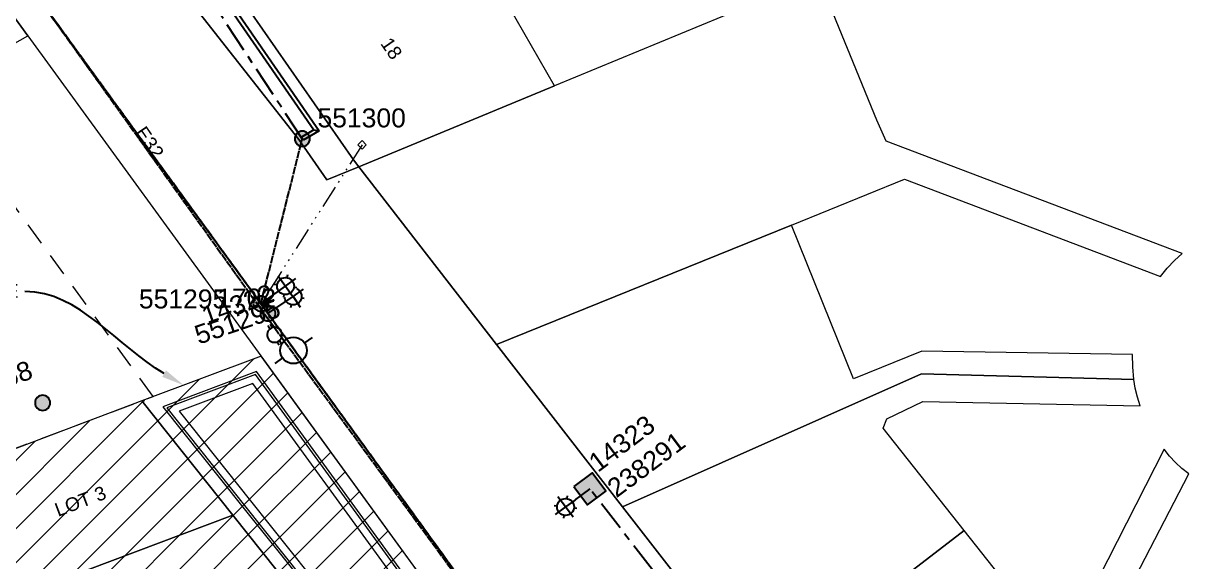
# Model space of a CAD drawing. Header units: metres. Extents: x 310735 to 311241, y 6267063 to 6267603.
# Drawn here: x 311063.8 to 311217.5, y 6267348 to 6267419 of the extents above; entities that cross this region are included whole.
import ezdxf
from ezdxf import colors
from ezdxf.entities.mleader import LeaderData, LeaderLine
from ezdxf.enums import TextEntityAlignment as Align
from ezdxf.math import Vec2, Vec3

# ---------------------------------------------------------------- set-up
doc = ezdxf.new("R2010")
doc.units = ezdxf.units.M
for name, pattern in [('Cable Exist OH', [1, 1, 0]), ('Cable Exist UG', [7, 4, -1, 1, -1]), ('Dash', [5, 3, -2]), ('PHANTOMX2', [6.6, 3, -0.75, 0.2, -0.75, 0.2, -0.75, 0.2, -0.75])]:
    doc.linetypes.add(name, pattern=pattern)
doc.layers.get('0').update_dxf_attribs({"color": 6})
for name, color, linetype, lineweight in [('_User Miscellaneous1', 30, 'Continuous', 13), ('Cadastre Developer_SP_EXT', 98, 'Continuous', 15), ('Cadastre Developer_SP_NEW', 92, 'Continuous', 15), ('Cadastre Land Parcels_SP_EXT', 118, 'Continuous', 15), ('Cadastre Roads_SP_EXT', 218, 'Continuous', 15), ('Mains_HV_EXT', 13, 'Continuous', 25), ('Mains_LV_EXT', 163, 'Continuous', 25), ('Mains_SL_EXT', 131, 'Continuous', 25), ('Services_SP_EXT', 42, 'PHANTOMX2', 20)]:
    doc.layers.add(name, color=color, linetype=linetype, lineweight=lineweight)
doc.layers.add('_User Miscellaneous12', color=252, linetype='Continuous', lineweight=13, plot=False, transparency=0.5)
for name, color, linetype in [('Duct_SP_EXT', 30, 'Continuous'), ('Equip_SP_HV_EXT', 7, 'Continuous'), ('Equip_SP_LV_EXT', 7, 'Continuous'), ('Equip_SP_SL_EXT', 7, 'Continuous'), ('Equip_SP_SL_MOD', 3, 'Continuous'), ('Notes_SP_MISC', 7, 'Continuous'), ('SupportsOH_SP_TR_HV_LV_SL_EXT', 7, 'Continuous'), ('SupportsOH_SP_TR_HV_LV_SL_MOD', 3, 'Continuous'), ('SupportsUG_SP_LV_SL_EXT', 7, 'Continuous')]:
    doc.layers.add(name, color=color, linetype=linetype)
doc.styles.add('COLUMN_LABEL', font='arial.ttf', dxfattribs={"height": 2})
doc.styles.add('HVSW_LABEL', font='arial.ttf', dxfattribs={"height": 3.5})
doc.styles.add('iecARIAL', font='arial.ttf', dxfattribs={"height": 2})
doc.styles.add('POLE_LABEL', font='arial.ttf', dxfattribs={"height": 2})
doc.styles.add('SL_LABEL', font='arial.ttf', dxfattribs={"height": 2})
doc.styles.get("Standard").update_dxf_attribs({"font": 'arial.ttf'})

# ---------------------------------------------------------------- blocks, each defined once
blk = doc.blocks.new('POLE_EXT')
blk.add_hatch(color=256).paths.add_polyline_path([(-1, 0, 1), (1, 0, 1)])
blk.add_lwpolyline([(-1, 0, 1), (1, 0, 1)], format="xyb", close=True)
at = {"flags": 8}
blk.add_attdef('pNumber', text='', height=2, dxfattribs=at).set_placement((2.5, 2.5), align=Align.MIDDLE_CENTER)
at = {"style": 'POLE_LABEL', "flags": 9}
for tag, p in [('STRUCTURE_PLANT_NUMBER', (1.35, 0.03)), ('STREET_CODE', (1.35, -0.2))]:
    blk.add_attdef(tag, text='', height=0.2, dxfattribs=at).set_placement(p, align=Align.MIDDLE_LEFT)
at = {"flags": 9}
for tag, p in [('OWNED_BY', (1.35, -0.4)), ('SPECIAL_USE', (1.35, -0.8)), ('STATE', (1.35, -1)), ('cLV', (1.35, -1.4)), ('hDepth', (1.35, -1.6)), ('PARENT', (1.35, -0.6)), ('USAGE', (1.35, -1.2)), ('hDia', (1.35, -1.8)), ('cHV', (1.35, -2)), ('LBRACKET', (1.35, -2.2)), ('LExisting', (1.35, -2.4)), ('LANTNUMBER', (1.35, -2.6)), ('LOther', (1.35, -2.8)), ('LRemove', (1.35, -3)), ('cLinedev', (1.35, -3.4)), ('pExisting', (1.35, -3.8)), ('pFooting', (1.35, -4.4)), ('pNew', (1.35, -4.6)), ('LEGEND', (1.35, -3.2)), ('LOCATION', (1.35, -3.6)), ('PFNUMBER', (1.35, -4)), ('NEWPFNUMBER', (1.35, -4.2)), ('pRelocate', (1.35, -5)), ('pRemove', (1.35, -5.2)), ('pReplace', (1.35, -5.4)), ('pStay', (1.35, -5.6)), ('pType', (1.35, -5.8)), ('cspan', (1.35, -6)), ('STREETNAME', (1.35, -6.2)), ('SUBURB', (1.35, -6.4)), ('OPERATED_BY', (1.36, -7.01)), ('NOTES', (1.35, -6.6)), ('MAINTAINED_BY', (1.36, -6.81))]:
    blk.add_attdef(tag, text='', height=0.2, dxfattribs=at).set_placement(p, align=Align.MIDDLE_LEFT)
at = {"flags": 1}
blk.add_attdef('Z', (1.35, -7.33), '', height=0.2, dxfattribs=at)
blk = doc.blocks.new('*U351')
at = {"width": 0.9}
blk.add_attdef('LNUMBER', text='', height=1, rotation=34.0688, dxfattribs=at).set_placement((6.36, 3.09), align=Align.MIDDLE_LEFT)
at = {"flags": 9}
for tag, p in [('LRATECODE', (-7.4, 0)), ('LOUTREACHVOCAB', (-7.2, 0)), ('LOUTREACH', (-7, 0)), ('LANTNUMBER', (-6.6, 0)), ('LNEW', (-6.4, 0)), ('LMASTVOCAB', (-6.2, 0)), ('LMAST', (-6, 0)), ('LLAMPVOCAB', (-5.8, 0)), ('LLAMP', (-5.6, 0)), ('LEXIST', (-5.4, 0)), ('LCHARGE3PERCENT', (-5.2, 0)), ('LCHARGE3', (-5, 0)), ('LCHARGE2PERCENT', (-4.8, 0)), ('LCHARGE2', (-4.6, 0)), ('LCHARGE1PERCENT', (-4.4, 0)), ('LCHARGE1', (-4.2, 0)), ('LCATEGORY', (-4, 0)), ('LBRACKETVOCAB', (-3.8, 0)), ('LBRACKET', (-3.6, 0)), ('LKINGHEIGHT', (-3.4, 0)), ('CREPLACE', (-3.2, 0)), ('CREMOVE', (-3, 0)), ('CNUMBER', (-2.8, 0)), ('CNEW', (-2.6, 0)), ('CEXIST', (-2.4, 0)), ('USAGE', (-2.2, 0)), ('STATE', (-2, 0)), ('OWNED_BY', (-1.8, 0)), ('ORIENTATION', (-1.6, 0)), ('OPERATING_VOLTAGE', (-1.4, 0)), ('NO_PHASES', (-1.2, 0)), ('LANTERN_TYPE', (-1, 0)), ('LANTERN_PURPOSE', (-0.8, 0)), ('CONTROL_TYPE', (-0.6, 0)), ('CONSTRUCTED_VOLTAGE', (-0.4, 0))]:
    blk.add_attdef(tag, text='', height=0.001, rotation=270, dxfattribs=at).set_placement(p, align=Align.MIDDLE_LEFT)
at = {"style": 'SL_LABEL', "flags": 9}
blk.add_attdef('STREET_CODE', text='', height=0.001, rotation=270, dxfattribs=at).set_placement((0, 0), align=Align.MIDDLE_LEFT)
at = {"flags": 1}
blk.add_attdef('Z', (0, 0), '', height=0.001, rotation=270, dxfattribs=at)
at = {"flags": 9}
for tag, p in [('LREMOVE', (0, -7.6)), ('LREPLACE', (0, -7.8)), ('LTYPE', (0, -8)), ('LTYPEVOCAB', (0, -8.2)), ('LEGEND', (0, -8.4)), ('SUBURB', (0, -8.6)), ('STREETNAME', (0, -8.8)), ('LOCATION', (0, -9)), ('NOTES', (0, -9.2)), ('MAINTAINED_BY', (0, -9.86))]:
    blk.add_attdef(tag, text='', height=0.001, dxfattribs=at).set_placement(p, align=Align.MIDDLE_LEFT)
blk.add_attdef('OPERATED_BY', (0, -9.61), '', height=0.001, dxfattribs=at)
blk.add_wipeout([(4.71, 3.19), (4.79, 1.96), (4.26, 0.84), (3.03, 0.77), (1.92, 1.3), (1.84, 2.53), (2.37, 3.64), (3.6, 3.71)])
for p, q in [((2.37, 3.64), (3.31, 2.24)), ((3.31, 2.24), (4.71, 3.19)), ((3.6, 3.71), (3.53, 3.35)), ((0, 0), (3.31, 2.24)), ((1.84, 2.53), (2.21, 2.45)), ((3.31, 2.24), (4.26, 0.84)), ((4.79, 1.96), (4.42, 2.03)), ((3.03, 0.77), (3.1, 1.14))]:
    blk.add_line(p, q)
blk.add_circle((3.31, 2.24), 1.12)
blk = doc.blocks.new('COLUMN_EXT')
blk.add_hatch(color=256).paths.add_polyline_path([(1.5, -1.5), (1.5, 1.5), (-1.5, 1.5), (-1.5, -1.5)])
blk.add_lwpolyline([(1.5, 1.5), (-1.5, 1.5), (-1.5, -1.5), (1.5, -1.5)], close=True)
at = {"flags": 9}
for tag, p in [('STREETNAME', (-1.81, 1.6)), ('SUBURB', (-1.81, 1.8)), ('NOTES', (-1.81, 2)), ('COLUMN_TYPE', (-1.81, 0.4)), ('OWNED_BY', (-1.81, 0.6)), ('LOCATION', (-1.81, 1.4)), ('LEGEND', (-1.81, 1.2)), ('USAGE', (-1.81, 1)), ('STATE', (-1.81, 0.8))]:
    blk.add_attdef(tag, text='', height=0.2, rotation=180, dxfattribs=at).set_placement(p, align=Align.MIDDLE_LEFT)
at = {"flags": 1}
blk.add_attdef('Z', (-1.81, 2.35), '', height=0.2, rotation=180, dxfattribs=at)
at = {"flags": 9}
for tag, style, p in [('STRUCTURE_PLANT_NUMBER', 'POLE_LABEL', (-1.81, -0.03)), ('STREET_CODE', 'COLUMN_LABEL', (-1.81, 0.2))]:
    blk.add_attdef(tag, text='', height=0.2, rotation=180, dxfattribs=dict(at, style=style)).set_placement(p, align=Align.MIDDLE_LEFT)
at = {"style": 'COLUMN_LABEL', "width": 0.9, "flags": 8}
blk.add_attdef('ASSET_NUM', text='', height=2, rotation=270, dxfattribs=at).set_placement((2, -4), align=Align.MIDDLE_LEFT)
blk = doc.blocks.new('LV_OH_LINKS_OPEN_EXT')
for p, q in [((-0.17, 4.97), (-0.17, 5.46)), ((0.17, 4.97), (0.17, 5.46)), ((-0.17, 3), (-0.17, 2.5)), ((0.17, 3), (0.17, 2.5))]:
    blk.add_line(p, q)
blk.add_lwpolyline([(0, 2.99, 1), (0, 4.98, 1)], format="xyb", close=True)
at = {"flags": 9}
for tag, p in [('ACTUAL_STATUS', (0, 0)), ('CONSTRUCTED_VOLTAGE', (0, -0.2)), ('OPERATING_VOLTAGE', (0, -0.6)), ('ORIENTATION', (0, -0.8)), ('OWNED_BY', (0, -1)), ('STATE', (0, -1.2)), ('SWITCH_TYPE', (0, -1.4)), ('NO_PHASES', (0, -0.4)), ('USAGE', (0, -1.6)), ('LEGEND', (0, -1.8)), ('NOTES', (0, -2))]:
    blk.add_attdef(tag, text='', height=0.2, dxfattribs=at).set_placement(p, align=Align.MIDDLE_LEFT)
at = {"flags": 1}
blk.add_attdef('Z', (0, 0), '', height=0.2, dxfattribs=at)
blk = doc.blocks.new('*U484')
at = {"width": 0.9}
blk.add_attdef('LNUMBER', text='', height=1, rotation=35.6854, dxfattribs=at).set_placement((6.27, 3.27), align=Align.MIDDLE_LEFT)
at = {"flags": 9}
for tag, p in [('LRATECODE', (-7.4, 0)), ('LOUTREACHVOCAB', (-7.2, 0)), ('LOUTREACH', (-7, 0)), ('LANTNUMBER', (-6.6, 0)), ('LNEW', (-6.4, 0)), ('LMASTVOCAB', (-6.2, 0)), ('LMAST', (-6, 0)), ('LLAMPVOCAB', (-5.8, 0)), ('LLAMP', (-5.6, 0)), ('LEXIST', (-5.4, 0)), ('LCHARGE3PERCENT', (-5.2, 0)), ('LCHARGE3', (-5, 0)), ('LCHARGE2PERCENT', (-4.8, 0)), ('LCHARGE2', (-4.6, 0)), ('LCHARGE1PERCENT', (-4.4, 0)), ('LCHARGE1', (-4.2, 0)), ('LCATEGORY', (-4, 0)), ('LBRACKETVOCAB', (-3.8, 0)), ('LBRACKET', (-3.6, 0)), ('LKINGHEIGHT', (-3.4, 0)), ('CREPLACE', (-3.2, 0)), ('CREMOVE', (-3, 0)), ('CNUMBER', (-2.8, 0)), ('CNEW', (-2.6, 0)), ('CEXIST', (-2.4, 0)), ('USAGE', (-2.2, 0)), ('STATE', (-2, 0)), ('OWNED_BY', (-1.8, 0)), ('ORIENTATION', (-1.6, 0)), ('OPERATING_VOLTAGE', (-1.4, 0)), ('NO_PHASES', (-1.2, 0)), ('LANTERN_TYPE', (-1, 0)), ('LANTERN_PURPOSE', (-0.8, 0)), ('CONTROL_TYPE', (-0.6, 0)), ('CONSTRUCTED_VOLTAGE', (-0.4, 0))]:
    blk.add_attdef(tag, text='', height=0.001, rotation=270, dxfattribs=at).set_placement(p, align=Align.MIDDLE_LEFT)
at = {"style": 'SL_LABEL', "flags": 9}
blk.add_attdef('STREET_CODE', text='', height=0.001, rotation=270, dxfattribs=at).set_placement((0, 0), align=Align.MIDDLE_LEFT)
at = {"flags": 1}
blk.add_attdef('Z', (0, 0), '', height=0.001, rotation=270, dxfattribs=at)
at = {"flags": 9}
for tag, p in [('LREMOVE', (0, -7.6)), ('LREPLACE', (0, -7.8)), ('LTYPE', (0, -8)), ('LTYPEVOCAB', (0, -8.2)), ('LEGEND', (0, -8.4)), ('SUBURB', (0, -8.6)), ('STREETNAME', (0, -8.8)), ('LOCATION', (0, -9)), ('NOTES', (0, -9.2)), ('MAINTAINED_BY', (0, -9.86))]:
    blk.add_attdef(tag, text='', height=0.001, dxfattribs=at).set_placement(p, align=Align.MIDDLE_LEFT)
blk.add_attdef('OPERATED_BY', (0, -9.61), '', height=0.001, dxfattribs=at)
blk.add_wipeout([(4.62, 3.32), (4.73, 2.09), (4.23, 0.96), (3.01, 0.85), (1.88, 1.35), (1.77, 2.58), (2.26, 3.7), (3.49, 3.81)])
for p, q in [((2.26, 3.7), (3.25, 2.33)), ((3.25, 2.33), (4.62, 3.32)), ((3.49, 3.81), (3.43, 3.44)), ((0, 0), (3.25, 2.33)), ((1.77, 2.58), (2.14, 2.52)), ((3.25, 2.33), (4.23, 0.96)), ((4.73, 2.09), (4.36, 2.15)), ((3.01, 0.85), (3.07, 1.22))]:
    blk.add_line(p, q)
blk.add_circle((3.25, 2.33), 1.12)
blk = doc.blocks.new('*U481')
at = {"width": 0.9}
blk.add_attdef('LNUMBER', text='', height=1, rotation=90, dxfattribs=at).set_placement((1, 7), align=Align.MIDDLE_LEFT)
at = {"flags": 9}
for tag, p in [('LRATECODE', (-7.4, 0)), ('LOUTREACHVOCAB', (-7.2, 0)), ('LOUTREACH', (-7, 0)), ('LANTNUMBER', (-6.6, 0)), ('LNEW', (-6.4, 0)), ('LMASTVOCAB', (-6.2, 0)), ('LMAST', (-6, 0)), ('LLAMPVOCAB', (-5.8, 0)), ('LLAMP', (-5.6, 0)), ('LEXIST', (-5.4, 0)), ('LCHARGE3PERCENT', (-5.2, 0)), ('LCHARGE3', (-5, 0)), ('LCHARGE2PERCENT', (-4.8, 0)), ('LCHARGE2', (-4.6, 0)), ('LCHARGE1PERCENT', (-4.4, 0)), ('LCHARGE1', (-4.2, 0)), ('LCATEGORY', (-4, 0)), ('LBRACKETVOCAB', (-3.8, 0)), ('LBRACKET', (-3.6, 0)), ('LKINGHEIGHT', (-3.4, 0)), ('CREPLACE', (-3.2, 0)), ('CREMOVE', (-3, 0)), ('CNUMBER', (-2.8, 0)), ('CNEW', (-2.6, 0)), ('CEXIST', (-2.4, 0)), ('USAGE', (-2.2, 0)), ('STATE', (-2, 0)), ('OWNED_BY', (-1.8, 0)), ('ORIENTATION', (-1.6, 0)), ('OPERATING_VOLTAGE', (-1.4, 0)), ('NO_PHASES', (-1.2, 0)), ('LANTERN_TYPE', (-1, 0)), ('LANTERN_PURPOSE', (-0.8, 0)), ('CONTROL_TYPE', (-0.6, 0)), ('CONSTRUCTED_VOLTAGE', (-0.4, 0))]:
    blk.add_attdef(tag, text='', height=0.001, rotation=270, dxfattribs=at).set_placement(p, align=Align.MIDDLE_LEFT)
at = {"style": 'SL_LABEL', "flags": 9}
blk.add_attdef('STREET_CODE', text='', height=0.001, rotation=270, dxfattribs=at).set_placement((0, 0), align=Align.MIDDLE_LEFT)
at = {"flags": 1}
blk.add_attdef('Z', (0, 0), '', height=0.001, rotation=270, dxfattribs=at)
at = {"flags": 9}
for tag, p in [('LREMOVE', (0, -7.6)), ('LREPLACE', (0, -7.8)), ('LTYPE', (0, -8)), ('LTYPEVOCAB', (0, -8.2)), ('LEGEND', (0, -8.4)), ('SUBURB', (0, -8.6)), ('STREETNAME', (0, -8.8)), ('LOCATION', (0, -9)), ('NOTES', (0, -9.2)), ('MAINTAINED_BY', (0, -9.86))]:
    blk.add_attdef(tag, text='', height=0.001, dxfattribs=at).set_placement(p, align=Align.MIDDLE_LEFT)
blk.add_attdef('OPERATED_BY', (0, -9.61), '', height=0.001, dxfattribs=at)
blk.add_wipeout([(0, 5.69), (1.06, 5.06), (1.69, 4), (1.06, 2.94), (0, 2.31), (-1.06, 2.94), (-1.69, 4), (-1.06, 5.06)])
for p, q in [((-1.06, 5.06), (-0.8, 4.8)), ((0, 4), (0, 5.69)), ((1.06, 5.06), (0.8, 4.8)), ((-1.69, 4), (0, 4)), ((-1.06, 2.94), (-0.8, 3.2)), ((0, 4), (1.69, 4)), ((0, 0), (0, 4)), ((1.06, 2.94), (0.8, 3.2))]:
    blk.add_line(p, q)
blk.add_circle((0, 4), 1.12)
blk = doc.blocks.new('CCP_EXT')
at = {"flags": 9}
for tag, p in [('LIFE_SUPPORT', (0, -1.6)), ('STATE', (0, -1.8)), ('NOTES', (0, -2))]:
    blk.add_attdef(tag, text='', height=0.2, dxfattribs=at).set_placement(p, align=Align.MIDDLE_LEFT)
blk.add_wipeout([(0, 0.57), (0.57, 0), (0, -0.57), (-0.57, 0)])
blk.add_lwpolyline([(-0.57, 0), (0, 0.57), (0.57, 0), (0, -0.57), (-0.57, 0)])
at = {"flags": 1}
blk.add_attdef('Z', (0, 0), '', height=0.2, dxfattribs=at)
at = {"flags": 9}
for tag, p in [('CCP_TYPE', (0, 0)), ('CONSTRUCTED_VOLTAGE', (0, -0.2)), ('OPERATING_VOLTAGE', (0, -0.6)), ('ORIENTATION', (0, -0.8)), ('OWNED_BY', (0, -1)), ('NO_PHASES', (0, -0.4)), ('USAGE', (0, -1.2)), ('LEGEND', (0, -1.4))]:
    blk.add_attdef(tag, text='', height=0.2, dxfattribs=at).set_placement(p, align=Align.MIDDLE_LEFT)
blk = doc.blocks.new('HV_ABS_OPEN_EXT')
at = {"ltscale": 10}
for p, q in [((7.5, 3), (7.5, 1.75)), ((7.5, -1.75), (7.5, -3))]:
    blk.add_line(p, q, dxfattribs=at)
blk.add_circle((7.5, 0), 1.75, dxfattribs=at)
at = {"style": 'HVSW_LABEL', "width": 0.9, "flags": 8}
blk.add_attdef('ASSET_NUM', text='', height=2.5, rotation=270, dxfattribs=at).set_placement((13, 0), align=Align.MIDDLE_CENTER)
at = {"flags": 1}
blk.add_attdef('Z', (0, 0), '', height=0.2, dxfattribs=at)
at = {"flags": 9}
for tag, p in [('ACTUAL_STATUS', (0, -0.4)), ('CONSTRUCTED_VOLTAGE', (0, -0.6)), ('OPERATING_VOLTAGE', (0, -1)), ('ORIENTATION', (0, -1.2)), ('OWNED_BY', (0, -1.4)), ('STATE', (0, -1.6)), ('NO_PHASES', (0, -0.8)), ('SWITCH_TYPE', (0, -1.8)), ('STREETNAME', (0, -2.6)), ('SUBURB', (0, -2.8)), ('USAGE', (0, -2)), ('LEGEND', (0, -2.2)), ('LOCATION', (0, -2.4)), ('NOTES', (0, -3))]:
    blk.add_attdef(tag, text='', height=0.2, dxfattribs=at).set_placement(p, align=Align.MIDDLE_LEFT)
at = {"style": 'HVSW_LABEL', "flags": 9}
blk.add_attdef('STREET_CODE', text='', height=0.2, dxfattribs=at).set_placement((0, -0.2), align=Align.MIDDLE_LEFT)

msp = doc.modelspace()

# ---------------------------------------------------------------- hatches: boundary and pattern name
at = {"layer": '_User Miscellaneous1', "transparency": 33554534}
h = msp.add_hatch(dxfattribs=at)
h.set_pattern_fill('ANSI31', color=256)
h.paths.add_polyline_path([(311095.158, 6267375.149), (311079.445, 6267369.232), (311091.433, 6267354.184), (311099.187, 6267344.45), (311106.942, 6267334.717), (311114.696, 6267324.983), (311122.451, 6267315.249), (311130.206, 6267305.516), (311142.64, 6267289.908), (311153.977, 6267294.177), (311122.885, 6267336.98)])
h.paths.add_polyline_path([(311113.499, 6267328.217), (311123.525, 6267332.001), (311122.538, 6267334.615), (311112.513, 6267330.831)], flags=24)
h = msp.add_hatch(dxfattribs=at)
h.set_pattern_fill('ANSI31', color=256)
h.paths.add_polyline_path([(311091.433, 6267354.184), (311079.445, 6267369.232), (311054.57, 6267359.865), (311057.505, 6267339.299), (311065.118, 6267342.166), (311065.767, 6267344.52)])
h = msp.add_hatch(dxfattribs=at)
h.set_pattern_fill('ANSI31', color=256)
h.paths.add_polyline_path([(311099.187, 6267344.45), (311091.433, 6267354.184), (311065.767, 6267344.52), (311065.118, 6267342.166), (311071.58, 6267334.055)])

# ---------------------------------------------------------------- linework, layer by layer
at = {"layer": '_User Miscellaneous12', "color": 6}
msp.add_lwpolyline([(311094.545, 6267373.102), (311082.23, 6267368.464), (311092.762, 6267355.243), (311100.517, 6267345.51), (311108.271, 6267335.776), (311116.026, 6267326.042), (311123.781, 6267316.309), (311131.535, 6267306.575), (311143.236, 6267291.888), (311151.362, 6267294.948)], close=True, dxfattribs=at)
at = {"layer": '_User Miscellaneous12', "color": 5}
msp.add_lwpolyline([(311094.437, 6267372.741), (311082.721, 6267368.329), (311092.997, 6267355.43), (311100.752, 6267345.697), (311108.506, 6267335.963), (311116.261, 6267326.229), (311124.015, 6267316.496), (311131.77, 6267306.762), (311143.334, 6267292.246), (311150.888, 6267295.09)], close=True, dxfattribs=at)
at = {"layer": '_User Miscellaneous12', "color": 1}
msp.add_lwpolyline([(311094.076, 6267371.536), (311084.36, 6267367.877), (311093.779, 6267356.053), (311101.534, 6267346.32), (311109.288, 6267336.586), (311117.043, 6267326.852), (311124.797, 6267317.119), (311132.552, 6267307.385), (311143.663, 6267293.438), (311149.308, 6267295.564)], close=True, dxfattribs=at)
at = {"layer": 'Cadastre Developer_SP_EXT', "linetype": 'Dash'}
msp.add_lwpolyline([(310961.091, 6267386.555), (310977.031, 6267344.332), (310983.608, 6267341.255), (310993.845, 6267345.287), (310993.845, 6267345.287, -0.2867131), (311010.05, 6267343.145), (311010.05, 6267343.145), (311080.937, 6267369.838), (311051.551, 6267410.144), (311036.211, 6267401.499), (311028.97, 6267412.141), (310961.091, 6267386.555)], format="xyb", close=True, dxfattribs=at)
at = {"layer": 'Cadastre Developer_SP_NEW'}
msp.add_lwpolyline([(311095.159, 6267375.149), (311079.445, 6267369.232), (311091.433, 6267354.184), (311099.187, 6267344.45), (311106.942, 6267334.717), (311114.696, 6267324.983), (311122.451, 6267315.249), (311130.206, 6267305.516), (311142.677, 6267289.862), (311154.049, 6267294.144)], close=True, dxfattribs=at)
at = {"layer": 'Cadastre Developer_SP_NEW', "ltscale": 0.5}
for points in [[(311079.445, 6267369.232), (311054.57, 6267359.865), (311057.505, 6267339.299), (311065.118, 6267342.166), (311065.767, 6267344.52), (311091.433, 6267354.184)], [(311091.433, 6267354.184), (311065.767, 6267344.52), (311065.118, 6267342.166), (311071.58, 6267334.055), (311099.187, 6267344.45)]]:
    msp.add_lwpolyline(points, close=True, dxfattribs=at)
at = {"layer": 'Cadastre Land Parcels_SP_EXT', "linetype": 'Continuous'}
for points in [[(311108.067, 6267400.125), (311107.366, 6267401.027), (311090.229, 6267425.704), (311074.415, 6267448.527), (311072.049, 6267451.912), (311058.426, 6267471.514), (311039.132, 6267499.292), (311037.205, 6267502.19), (311029.036, 6267513.624), (311021.527, 6267526.697), (311016.311, 6267535.68), (311010.073, 6267548.368), (310994.601, 6267579.006), (310982.476, 6267603.484), (310975.109, 6267600.321), (311007.635, 6267521.223), (311034.286, 6267487.419), (311052.247, 6267464.635), (311100.151, 6267403.701), (311103.819, 6267398.42), (311108.067, 6267400.125)], [(311064.409, 6267417.388), (311040.647, 6267450.179), (311038.119, 6267453.179), (311032.334, 6267454.684), (311006.632, 6267444.965), (311036.211, 6267401.5), (311064.409, 6267417.388)], [(311133.836, 6267410.797), (311114.646, 6267444.243), (311090.229, 6267425.704), (311107.366, 6267401.027), (311108.067, 6267400.125), (311133.836, 6267410.797)], [(311176.352, 6267406.291), (311168.629, 6267425.216), (311161.538, 6267422.259), (311133.836, 6267410.797), (311108.067, 6267400.125), (311126.227, 6267376.662), (311165.107, 6267392.441), (311180.009, 6267398.509), (311213.777, 6267385.662), (311214.659, 6267386.745), (311215.608, 6267387.765), (311216.617, 6267388.702), (311177.607, 6267403.514), (311176.352, 6267406.291)], [(311210.093, 6267375.378), (311182.301, 6267375.816), (311173.271, 6267372.14), (311165.107, 6267392.441), (311126.227, 6267376.662), (311142.827, 6267355.266), (311182.252, 6267372.807), (311210.254, 6267372.077), (311210.11, 6267373.737), (311210.093, 6267375.378)], [(311210.254, 6267372.077), (311182.252, 6267372.807), (311142.827, 6267355.266), (311156.514, 6267337.644), (311161.199, 6267331.613), (311169.369, 6267337.899), (311187.878, 6267352.136), (311177.213, 6267365.647), (311177.689, 6267366.857), (311182.446, 6267369.149), (311211.096, 6267368.606), (311210.729, 6267369.744), (311210.439, 6267370.908), (311210.254, 6267372.077)], [(311217.481, 6267359.634), (311216.581, 6267360.341), (311215.731, 6267361.122), (311214.944, 6267361.965), (311214.242, 6267362.866), (311201.84, 6267338.54), (311200.592, 6267336.091), (311198.7, 6267338.478), (311187.878, 6267352.136), (311169.369, 6267337.899), (311161.199, 6267331.613), (311178.353, 6267309.347), (311203.499, 6267332.552), (311206.639, 6267338.635), (311217.481, 6267359.634)]]:
    msp.add_lwpolyline(points, close=True, dxfattribs=at)
at = {"layer": 'Cadastre Roads_SP_EXT', "linetype": 'Continuous'}
msp.add_lwpolyline([(311100.151, 6267403.701), (311052.247, 6267464.635), (311045.183, 6267458.907), (311038.119, 6267453.179), (311040.647, 6267450.179), (311064.409, 6267417.389), (311095.133, 6267375.184), (311122.885, 6267336.98), (311153.977, 6267294.177), (311182.813, 6267254.598), (311190.888, 6267242.283), (311203.194, 6267251.771), (311215.499, 6267261.259), (311194.566, 6267288.354), (311178.353, 6267309.347), (311161.199, 6267331.613), (311156.514, 6267337.644), (311142.827, 6267355.266), (311126.227, 6267376.662), (311108.067, 6267400.125), (311103.819, 6267398.42), (311100.151, 6267403.701)], close=True, dxfattribs=at)
at = {"layer": 'Duct_SP_EXT'}
for p, q in [((311078.837, 6267438.798), (311102.12, 6267405.003)), ((311078.989, 6267439.424), (311102.806, 6267404.854)), ((311102.12, 6267405.003), (311100.479, 6267404.025)), ((311102.806, 6267404.854), (311100.725, 6267403.613)), ((311102.12, 6267405.003), (311102.463, 6267404.928)), ((311102.806, 6267404.854), (311102.463, 6267404.928)), ((311100.479, 6267404.025), (311100.602, 6267403.819)), ((311100.725, 6267403.613), (311100.602, 6267403.819))]:
    msp.add_line(p, q, dxfattribs=at)
at = {"layer": 'Mains_SL_EXT', "linetype": 'Cable Exist UG'}
msp.add_lwpolyline([(311100.602, 6267403.819), (311077.767, 6267438.499)], dxfattribs=at)

# ---------------------------------------------------------------- block references
at = {"layer": 'Equip_SP_LV_EXT', "rotation": 208.7011267904843}
msp.add_blockref('LV_OH_LINKS_OPEN_EXT', (311095.036, 6267381.459), dxfattribs=at)
at = {"layer": 'SupportsOH_SP_TR_HV_LV_SL_EXT'}
ref = msp.add_blockref('POLE_EXT', (311066.36, 6267368.988), dxfattribs=at)
ref.add_attrib('ASSET_NUM', '275968', dxfattribs={"layer": '0', "height": 2.5, "rotation": 19.54776, "style": 'POLE_LABEL'}).set_placement((311065.518, 6267371.582), align=Align.BOTTOM_RIGHT)
at = {"layer": 'SupportsUG_SP_LV_SL_EXT'}
ref = msp.add_blockref('COLUMN_EXT', (311138.523, 6267357.636), dxfattribs=dict(at, rotation=126.6020952718705))
ref.add_attrib('ASSET_NUM', '238291', dxfattribs={"layer": '0', "height": 2.5, "rotation": 36.71047, "style": 'COLUMN_LABEL'}).set_placement((311140.523, 6267358.386), align=Align.TOP_LEFT)

# ---------------------------------------------------------------- texts
at = {"layer": 'Cadastre Developer_SP_NEW'}
msp.add_text('LOT 3', height=1.8, rotation=20.67883, dxfattribs=at).set_placement((311068.387, 6267353.944))
at = {"layer": 'Cadastre Land Parcels_SP_EXT'}
msp.add_text('18', height=1.8, rotation=304.68869, dxfattribs=at).set_placement((311110.829, 6267416.379))
at = {"layer": 'Mains_LV_EXT'}
msp.add_text('E32', height=1.8, rotation=304.42434, dxfattribs=at).set_placement((311078.457, 6267404.653))

# ---------------------------------------------------------------- leaders
at = {"layer": 'Notes_SP_MISC'}
ml = msp.add_multileader_mtext('Standard', dxfattribs=at)
ml.set_content('{\\C7;LOT 111  TO BE RETAINED FOR FUTURE ROAD WIDENING}', color=256)
ml.set_leader_properties()
ml.build(insert=Vec2(0, 0))
ml.multileader.update_dxf_attribs({"leader_type": 2, "has_text_frame": 1, "text_left_attachment_type": 2, "text_right_attachment_type": 2, "dogleg_length": 0.01, "arrow_head_size": 3})
ctx = ml.context
ctx.base_point, ctx.char_height, ctx.arrow_head_size, ctx.landing_gap_size, ctx.plane_origin = Vec3(311032.732, 6267383.683), 1.8, 3, 1, Vec3(311016.619, 6267344.751)
ctx.left_attachment, ctx.right_attachment, ctx.text_align_type = 2, 2, 1
notes = []
notes.append((ctx, [(1, (1, 1, 0), (311064.025, 6267383.683), (-1, 0), 0.01, [(0, [(311084.966, 6267371.311)], 0, [])])]))
ctx.mtext.insert, ctx.mtext.width, ctx.mtext.alignment, ctx.mtext.flow_direction = Vec3(311048.373, 6267387.646), 30.2672, 2, 5
for ctx, leaders in notes:
    for number, flags, end, landing, length, lines in leaders:
        leader = LeaderData()
        leader.index, (leader.has_last_leader_line, leader.has_dogleg_vector, leader.attachment_direction) = number, flags
        leader.last_leader_point, leader.dogleg_vector, leader.dogleg_length = Vec3(end), Vec3(landing), length
        for number, points, colour, breaks in lines:
            line = LeaderLine()
            line.index, line.vertices, line.color, line.breaks = number, Vec3.list(points), colors.encode_raw_color(colour), breaks
            leader.lines.append(line)
        ctx.leaders.append(leader)

# ---------------------------------------------------------------- next in the draw order: block references
at = {"layer": 'Equip_SP_SL_EXT'}
ref = msp.add_blockref('*U481', (311138.523, 6267357.636), dxfattribs=dict(at, rotation=126.6020952718705))
ref.add_attrib('ASSET_NUM', '14323', dxfattribs={"layer": '0', "height": 2.5, "rotation": 36.71047, "style": 'iecARIAL'}).set_placement((311140.023, 6267359.136), align=Align.BOTTOM_LEFT)
at = {"layer": 'Equip_SP_SL_MOD'}
msp.add_blockref('*U351', (311096.067, 6267380.784), dxfattribs=at)
at = {"layer": 'Services_SP_EXT', "rotation": 90.0000000000002}
msp.add_blockref('CCP_EXT', (311108.472, 6267403.003), dxfattribs=at)

# ---------------------------------------------------------------- next in the draw order: linework, layer by layer
at = {"layer": 'Mains_SL_EXT', "linetype": 'Cable Exist UG'}
msp.add_lwpolyline([(311176.767, 6267308.216), (311138.523, 6267357.636)], dxfattribs=at)

# ---------------------------------------------------------------- next in the draw order: block references
at = {"layer": 'SupportsOH_SP_TR_HV_LV_SL_EXT'}
ref = msp.add_blockref('POLE_EXT', (311100.602, 6267403.819), dxfattribs=at)
ref.add_attrib('ASSET_NUM', '551300', dxfattribs={"layer": '0', "height": 2.5, "style": 'POLE_LABEL'}).set_placement((311102.602, 6267404.569), align=Align.BOTTOM_LEFT)
at = {"layer": 'SupportsOH_SP_TR_HV_LV_SL_MOD'}
ref = msp.add_blockref('POLE_EXT', (311096.067, 6267380.784), dxfattribs=at)
ref.add_attrib('ASSET_NUM', '551295', dxfattribs={"layer": '0', "height": 2.5, "style": 'POLE_LABEL'}).set_placement((311090.705, 6267383.942), align=Align.TOP_RIGHT)

# ---------------------------------------------------------------- next in the draw order: block references
at = {"layer": 'Equip_SP_SL_EXT'}
ref = msp.add_blockref('*U484', (311095.141, 6267382.057), dxfattribs=at)
ref.add_attrib('ASSET_NUM', '14322', dxfattribs={"layer": '0', "height": 2.5, "rotation": 19.53086, "style": 'iecARIAL'}).set_placement((311096.641, 6267383.557), align=Align.MIDDLE_RIGHT)

# ---------------------------------------------------------------- next in the draw order: linework, layer by layer
at = {"layer": 'Mains_HV_EXT', "linetype": 'Cable Exist OH'}
for points in [[(311043.624, 6267452.772), (311095.141, 6267382.057)], [(311095.141, 6267382.057), (311147.569, 6267309.735), (311198.74, 6267237.521)]]:
    msp.add_lwpolyline(points, dxfattribs=at)
at = {"layer": 'Mains_LV_EXT', "linetype": 'Cable Exist OH'}
for points in [[(311095.036, 6267381.459), (311065.077, 6267423.372)], [(311147.569, 6267309.735), (311095.035, 6267381.459)]]:
    msp.add_lwpolyline(points, dxfattribs=at)
at = {"layer": 'Mains_SL_EXT', "linetype": 'Cable Exist OH'}
for points in [[(311095.141, 6267382.057), (311065.077, 6267423.372)], [(311095.141, 6267382.057), (311100.602, 6267403.819)], [(311147.569, 6267309.735), (311095.141, 6267382.057)]]:
    msp.add_lwpolyline(points, dxfattribs=at)
at = {"layer": 'Services_SP_EXT'}
msp.add_lwpolyline([(311108.472, 6267403.003), (311095.141, 6267382.057)], dxfattribs=at)

# ---------------------------------------------------------------- next in the draw order: block references
at = {"layer": 'Equip_SP_HV_EXT'}
ref = msp.add_blockref('HV_ABS_OPEN_EXT', (311095.141, 6267382.057), dxfattribs=dict(at, rotation=304.9416479606081))
ref.add_attrib('ASSET_NUM', '1702', dxfattribs={"layer": '0', "height": 2.5}).set_placement((311097.141, 6267382.807), align=Align.MIDDLE_RIGHT)
at = {"layer": 'SupportsOH_SP_TR_HV_LV_SL_EXT'}
ref = msp.add_blockref('POLE_EXT', (311095.141, 6267382.057), dxfattribs=at)
ref.add_attrib('ASSET_NUM', '551295', dxfattribs={"layer": '0', "height": 2.5, "rotation": 19.00765, "style": 'POLE_LABEL'}).set_placement((311097.141, 6267382.807), align=Align.TOP_RIGHT)

doc.saveas('drawing.dxf')
